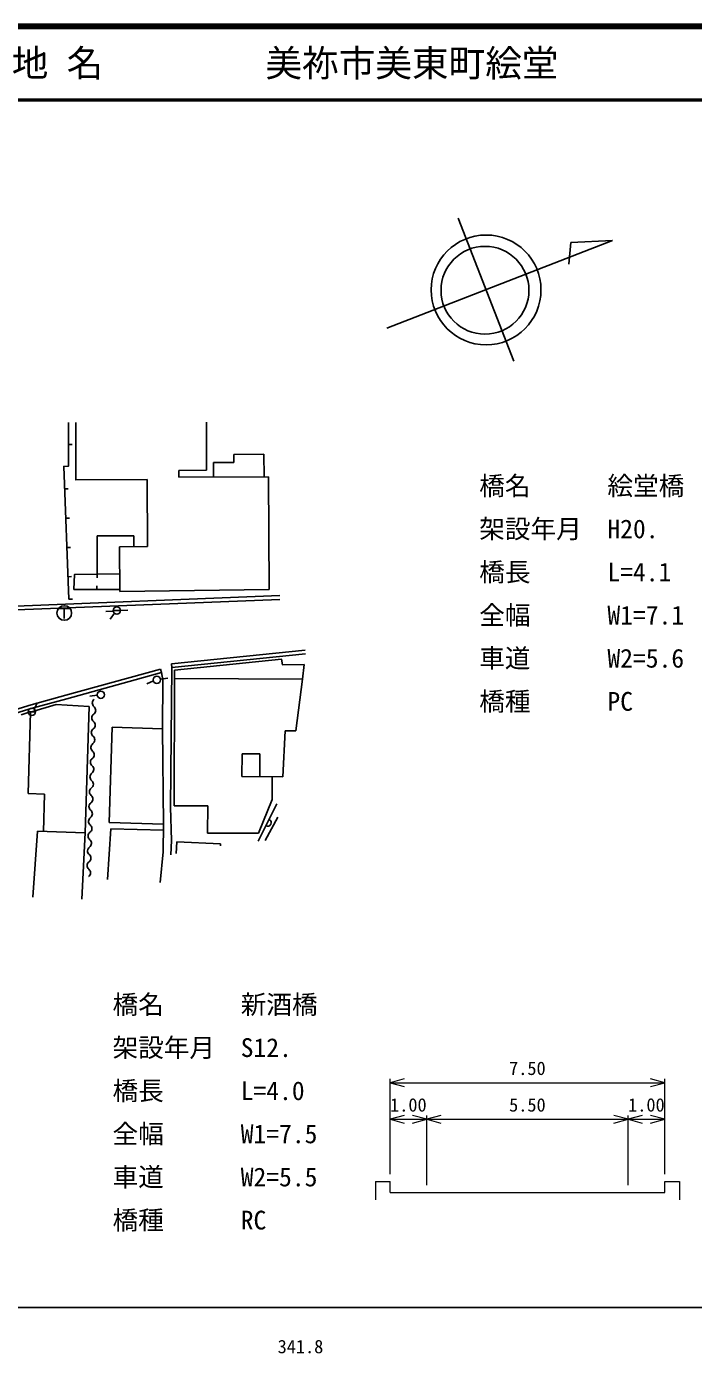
# Model space of a CAD drawing. Units: millimetres, scale not verified, with parts at other scales. Extents: x 40000 to 680000, y 20000 to 380000.
# Drawn here: x 372401 to 463456, y 198715 to 380000 of the extents above; entities that cross this region are included whole.
import ezdxf
from ezdxf.enums import TextEntityAlignment as Align

# ---------------------------------------------------------------- set-up
doc = ezdxf.new("R2010")
doc.units = ezdxf.units.MM
doc.header["$LTSCALE"] = 1000
for name, color, linetype, lineweight in [('M-BGD', 7, 'Continuous', 25), ('M-STR-HTXT', 7, 'Continuous', 13), ('M-TTL', 2, 'Continuous', 140), ('M-TTL-BAND', 7, 'Continuous', 25), ('M-TTL-LINE', 7, 'Continuous', 50)]:
    doc.layers.add(name, color=color, linetype=linetype, lineweight=lineweight)
doc.layers.add('M-TTL-TXT', color=7, linetype='Continuous')
doc.styles.add('ＭＳ ゴシック', font='')
doc.styles.get('ＭＳ ゴシック').set_extended_font_data('MS Gothic')

msp = doc.modelspace()

# ---------------------------------------------------------------- linework, layer by layer
at = {"layer": 'M-BGD'}
for p, q in [((431316, 353840), (438936, 334272)), ((421614, 338795), (452392, 350780)), ((446732, 350513), (446450, 347526)), ((452392, 350780), (446732, 350513)), ((379107, 325906), (379134, 318021)), ((396959, 325968), (396982, 319381)), ((378112, 322914), (378612, 322914)), ((404820, 321566), (400708, 321552)), ((400708, 321552), (400712, 320448)), ((404831, 318459), (404820, 321566)), ((396982, 319381), (393173, 319367)), ((393173, 319367), (393177, 318418)), ((397919, 320438), (400712, 320448)), ((397926, 318435), (397919, 320438)), ((379134, 318087), (388860, 318121)), ((388860, 318121), (388892, 308950)), ((393177, 318418), (405453, 318461)), ((405453, 318461), (405506, 303074)), ((377602, 316820), (378102, 316839)), ((377755, 312823), (378254, 312842)), ((387061, 310426), (382038, 310409)), ((382038, 310409), (382056, 305177)), ((387066, 308944), (387061, 310426)), ((377907, 308826), (378406, 308845)), ((388892, 308950), (385111, 308937)), ((385111, 308937), (385132, 302803)), ((378059, 304829), (378559, 304848)), ((382041, 305177), (382047, 304677)), ((381994, 303098), (381993, 303598)), ((385132, 302803), (405506, 303074)), ((368664, 300201), (406993, 301735)), ((378176, 301757), (378693, 301776)), ((376899, 300484), (378220, 300484)), ((377542, 300484), (377542, 299134)), ((384245, 300123), (383247, 300067)), ((384390, 299857), (383826, 299031)), ((384236, 300217), (385236, 300217)), ((385236, 300227), (386236, 300249)), ((392206, 292931), (410459, 294815)), ((392258, 292434), (410510, 294318)), ((390709, 292213), (390842, 291731)), ((392206, 292931), (392258, 292434)), ((392589, 290907), (392593, 292084)), ((410063, 290851), (410305, 292860)), ((388801, 290206), (389718, 290603)), ((391682, 290960), (390692, 290820)), ((392589, 290907), (392533, 273538)), ((392589, 290907), (410063, 290851)), ((409160, 283772), (410063, 290851)), ((382041, 288660), (381049, 288532)), ((373445, 286761), (373878, 287663)), ((380936, 287082), (380419, 269856)), ((372636, 286287), (371686, 285977)), ((372952, 286320), (372618, 275208)), ((372629, 286374), (373629, 286374)), ((384087, 284291), (383665, 271275)), ((384087, 284291), (390958, 284068)), ((407406, 277508), (407713, 283776)), ((407713, 283776), (409160, 283772)), ((401809, 277526), (401819, 280653)), ((401819, 280653), (404265, 280645)), ((404255, 277518), (404265, 280645)), ((401809, 277526), (407406, 277508)), ((405956, 277512), (405946, 274393)), ((372618, 275208), (374859, 275140)), ((374859, 275140), (374705, 270027)), ((404034, 268693), (406576, 273787)), ((404069, 269792), (405946, 274393)), ((392533, 273538), (397135, 273523)), ((397135, 273523), (397124, 269815)), ((406703, 271993), (404994, 268783)), ((383927, 270411), (383464, 263467)), ((383665, 271275), (391108, 271034)), ((383927, 270411), (391098, 270229)), ((373877, 270052), (373280, 261074)), ((380419, 269856), (373877, 270052)), ((380419, 269856), (379949, 260774)), ((392922, 268627), (392842, 267012)), ((392922, 268627), (398895, 268334)), ((397124, 269815), (404069, 269792)), ((398895, 268334), (398882, 268060))]:
    msp.add_line(p, q, dxfattribs=at)
for points in [[(378176, 301757), (377485, 319893), (378109, 319929), (378114, 325899)], [(385131, 303104), (378857, 303092), (378958, 305141), (385124, 305214)], [(347602, 299965), (361449, 300519), (368643, 300721), (406972, 302256)], [(324408, 259636), (325128, 260170), (334455, 268229), (338295, 271374), (341060, 273320), (344759, 275575), (351744, 279291), (356706, 281661), (363681, 284313), (367322, 285620), (373045, 287334), (377759, 288645), (390709, 292213)], [(392258, 292434), (392069, 273332), (392204, 268783), (392078, 266853)], [(392593, 292084), (407213, 293559), (407329, 292812), (410305, 292860)], [(324706, 259234), (325440, 259779), (334777, 267846), (338598, 270975), (341335, 272902), (345007, 275141), (351970, 278845), (356903, 281201), (363855, 283844), (367478, 285145), (373183, 286853), (377892, 288163), (390842, 291731)], [(390842, 291731), (391008, 290739), (390958, 284068), (391108, 271037), (391062, 267236), (390641, 263064)], [(380936, 287082), (376433, 287374), (372952, 286320)]]:
    msp.add_lwpolyline(points, dxfattribs=at)
for centre, radius in [((435141, 344017), 7500), ((434991, 343968), 6000), ((377556, 299876), 1000), ((384736, 300217), 500), ((390197, 290746), 500), ((382538, 288712), 500), ((373129, 286374), 500)]:
    msp.add_circle(centre, radius, dxfattribs=at)
for centre, radius, start, end in [((382008, 287573), 635, 125.51809, 230.84822), ((381206, 286588), 635, 305.51809, 50.84822), ((381944, 285554), 635, 125.51809, 230.84822), ((381142, 284568), 635, 305.51809, 50.84822), ((381880, 283534), 635, 125.51809, 230.84822), ((381078, 282549), 635, 305.51809, 50.84822), ((381816, 281515), 635, 125.51809, 230.84822), ((381014, 280530), 635, 305.51809, 50.84822), ((381752, 279495), 635, 125.51809, 230.84822), ((381688, 277476), 635, 125.51809, 230.84822), ((380950, 278510), 635, 305.51809, 50.84822), ((381624, 275456), 635, 125.51809, 230.84822), ((380886, 276491), 635, 305.51809, 50.84822), ((381560, 273437), 635, 125.51809, 230.84822), ((380821, 274471), 635, 305.51809, 50.84822), ((381496, 271418), 635, 125.51809, 230.84822), ((380757, 272452), 635, 305.51809, 50.84822), ((380693, 270432), 635, 305.51809, 50.84822), ((405305, 271240), 500, 243.47281, 63.47281), ((381431, 269398), 635, 125.51809, 230.84822), ((380629, 268413), 635, 305.51809, 50.84822), ((381367, 267379), 635, 125.51809, 230.84822), ((380565, 266393), 635, 305.51809, 50.84822), ((381303, 265359), 635, 125.51809, 230.84822), ((380501, 264374), 635, 305.51809, 50.84822)]:
    msp.add_arc(centre, radius, start, end, dxfattribs=at)
at = {"layer": 'M-STR-HTXT'}
for p, q in [((422034, 223209), (422034, 236233)), ((423966, 236227), (422034, 235709)), ((422034, 235709), (459534, 235709)), ((422034, 235709), (423966, 235191)), ((459534, 235709), (457603, 236227)), ((457603, 235191), (459534, 235709)), ((459534, 223209), (459534, 236248)), ((423966, 231227), (422034, 230709)), ((422034, 230709), (427034, 230709)), ((422034, 230709), (423966, 230191)), ((427034, 230709), (425103, 231227)), ((425103, 230191), (427034, 230709)), ((427034, 221709), (427034, 231245)), ((428966, 231227), (427034, 230709)), ((427034, 230709), (454534, 230709)), ((427034, 230709), (428966, 230191)), ((454534, 230709), (452603, 231227)), ((452603, 230191), (454534, 230709)), ((454534, 221709), (454534, 231236)), ((456466, 231227), (454534, 230709)), ((454534, 230709), (459534, 230709)), ((454534, 230709), (456466, 230191)), ((459534, 230709), (457603, 231227)), ((457603, 230191), (459534, 230709)), ((420034, 222209), (422034, 222209)), ((420034, 222209), (420034, 219709)), ((422034, 220709), (422034, 222209)), ((459534, 220709), (459534, 222209)), ((459534, 222209), (461534, 222209)), ((461534, 222209), (461534, 219709)), ((422034, 220709), (427034, 220709)), ((427034, 220709), (454534, 220709)), ((454534, 220709), (459534, 220709))]:
    msp.add_line(p, q, dxfattribs=at)
at = {"layer": 'M-TTL'}
msp.add_line((680000, 380000), (40000, 380000), dxfattribs=at)
at = {"layer": 'M-TTL-BAND'}
msp.add_line((40000, 205000), (579000, 205000), dxfattribs=at)
at = {"layer": 'M-TTL-LINE'}
msp.add_line((40000, 370000), (680000, 370000), dxfattribs=at)

# ---------------------------------------------------------------- texts
at = {"layer": 'M-STR-HTXT', "style": 'ＭＳ ゴシック'}
for s, p in [('橋名\u3000\u3000\u3000絵堂橋', (434209, 315205)), ('架設年月\u3000H20.', (434209, 309314)), ('橋長\u3000\u3000\u3000L=4.1', (434209, 303423)), ('全幅\u3000\u3000\u3000W1=7.1', (434209, 297532)), ('車道\u3000\u3000\u3000W2=5.6', (434209, 291641)), ('橋種\u3000\u3000\u3000PC', (434209, 285750)), ('橋名\u3000\u3000\u3000新酒橋', (384142, 244337)), ('架設年月\u3000S12.', (384142, 238446)), ('橋長\u3000\u3000\u3000L=4.0', (384142, 232555)), ('全幅\u3000\u3000\u3000W1=7.5', (384142, 226664)), ('車道\u3000\u3000\u3000W2=5.5', (384142, 220772)), ('橋種\u3000\u3000\u3000RC', (384142, 214881))]:
    msp.add_text(s, height=2566, dxfattribs=at).set_placement(p, align=Align.BOTTOM_LEFT)
for s, p in [('7.50', (440784, 236209)), ('1.00', (424534, 231209)), ('5.50', (440784, 231209)), ('1.00', (457034, 231209))]:
    msp.add_text(s, height=1833, dxfattribs=at).set_placement(p, align=Align.BOTTOM_CENTER)
at = {"layer": 'M-TTL-BAND', "style": 'ＭＳ ゴシック'}
msp.add_text('341.8', height=1833, dxfattribs=at).set_placement((409800, 198195), align=Align.BOTTOM_CENTER)
at = {"layer": 'M-TTL-TXT', "style": 'ＭＳ ゴシック'}
for s, p in [('地 名', (370380, 375000)), ('美祢市美東町絵堂', (405024, 375000))]:
    msp.add_text(s, height=3666, dxfattribs=at).set_placement(p, align=Align.MIDDLE_LEFT)

doc.saveas('drawing.dxf')
